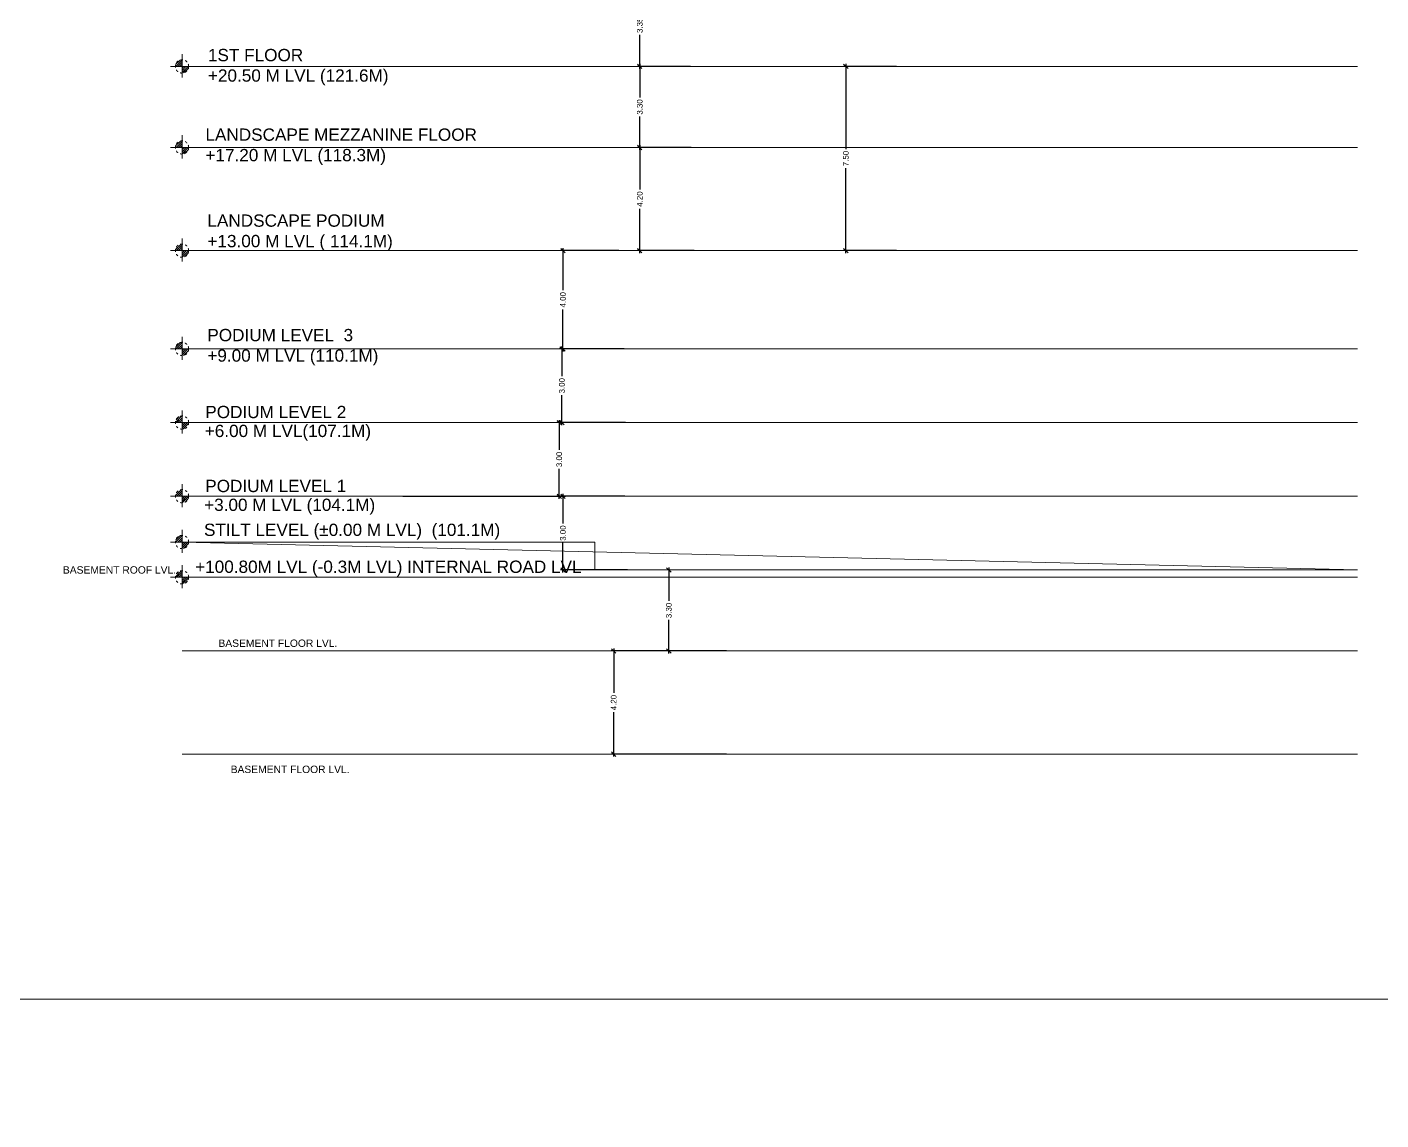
# Model space of a CAD drawing. Header units: metres. Extents: x 256329 to 886268, y -249371 to 355.
# Drawn here: x 283959 to 284014.1, y -1153.4 to -1108.9 of the extents above; entities that cross this region are included whole.
import ezdxf

# ---------------------------------------------------------------- set-up
doc = ezdxf.new("R2010")
doc.units = ezdxf.units.M
doc.header["$MEASUREMENT"] = 0
doc.header["$PDMODE"] = 35
for name, pattern in [('ACAD_ISO10W100', [18, 12, -3, 0, -3]), ('CONTINULUS', [0]), ('HIDDEN', [0.375, 0.25, -0.125])]:
    doc.linetypes.add(name, pattern=pattern)
doc.layers.get('0').update_dxf_attribs({"lineweight": 18})
doc.layers.get('Defpoints').update_dxf_attribs({"lineweight": 20})
for name, color, linetype, lineweight in [('A-ANNO-DIM', 111, 'Continuous', 0), ('A-ANNO-LEVELS', 111, 'ACAD_ISO10W100', 0), ('A-CUTOUT', 144, 'HIDDEN', 0), ('BLK_2_FLR_2_STILT_FLOOR', 7, 'Continuous', 0), ('BOXING DECK LINE', 6, 'Continuous', 0), ('TEXT', 7, 'Continuous', 18)]:
    doc.layers.add(name, color=color, linetype=linetype, lineweight=lineweight)
doc.layers.add('A_TEXT', color=4, linetype='Continuous', lineweight=0, transparency=0.3)
doc.layers.add('BLK_2_FLR_-1_BLDG_FOOTPRINT', color=7, linetype='Continuous', plot=False)
for name, color, linetype in [('BLK_2_FLR_-2_BLDG_FOOTPRINT', 7, 'Continuous'), ('BLK_2_FLR_0_STILT_FLOOR', 7, 'Continuous'), ('BLK_2_FLR_1_STILT_FLOOR', 7, 'Continuous'), ('BLK_2_FLR_3_STILT_FLOOR', 7, 'Continuous')]:
    doc.layers.add(name, color=color, linetype=linetype)
doc.styles.get("Standard").update_dxf_attribs({"font": 'arial.ttf'})
doc.dimstyles.new('METRIC DIM', dxfattribs={"dimtxt": 0.23, "dimasz": 0.18, "dimexe": 0.1, "dimexo": 0.1, "dimgap": 0.09, "dimtad": 0, "dimzin": 0, "dimdsep": 46, "dimtxsty": 'Standard', "dimblk": 'OBLIQUE', "dimcen": 0, "dimdle": 0.1, "dimclrd": 147, "dimclre": 147, "dimclrt": 7, "dimadec": 0, "dimazin": 0, "dimtfac": 1, "dimtofl": 0, "dimtmove": 0, "dimatfit": 2, "dimfxl": 0.125, "dimtolj": 1, "dimtzin": 0, "dimarcsym": 0})

# ---------------------------------------------------------------- blocks, each defined once
blk = doc.blocks.new('_Oblique')
at = {"color": 0, "linetype": 'ByBlock', "lineweight": -2}
blk.add_line((-0.5, -0.5), (0.5, 0.5), dxfattribs=at)
blk = doc.blocks.new('*D1033')
at = {"layer": 'A-ANNO-DIM', "color": 147, "lineweight": -2, "transparency": 16777216}
for p, q in [((283985.754827, -1107.174834), (283983.8441, -1107.174834)), ((283983.9441, -1107.074834), (283983.9441, -1108.460332)), ((283983.9441, -1110.624834), (283983.9441, -1109.239336)), ((283986.011328, -1110.524834), (283983.8441, -1110.524834))]:
    blk.add_line(p, q, dxfattribs=at)
at = {"layer": 'Defpoints', "color": 0, "transparency": 16777216}
for p in [(283985.854827, -1107.174834, -0.164563), (283983.9441, -1110.524834), (283986.111328, -1110.524834, -0.164563)]:
    blk.add_point(p, dxfattribs=at)
at = {"layer": 'A-ANNO-DIM', "color": 147, "lineweight": -2, "transparency": 16777216, "xscale": 0.18, "yscale": 0.18, "zscale": 0.18}
for p, rotation in [((283983.9441, -1107.174834), 90), ((283983.9441, -1110.524834), 270)]:
    blk.add_blockref('_Oblique', p, dxfattribs=dict(at, rotation=rotation))
at = {"layer": 'A-ANNO-DIM', "color": 7, "transparency": 16777216, "insert": (283983.9441, -1108.849834), "char_height": 0.23, "attachment_point": 5, "rotation": 90}
blk.add_mtext('\\A1;3.35', dxfattribs=at)
blk = doc.blocks.new('*D1034')
at = {"layer": 'A-ANNO-DIM', "color": 147, "lineweight": -2, "transparency": 16777216}
for p, q in [((283986.011328, -1110.524834), (283983.8441, -1110.524834)), ((283983.9441, -1110.424834), (283983.9441, -1111.786587)), ((283983.9441, -1113.924834), (283983.9441, -1112.563081)), ((283986.040409, -1113.824834), (283983.8441, -1113.824834))]:
    blk.add_line(p, q, dxfattribs=at)
at = {"layer": 'Defpoints', "color": 0, "transparency": 16777216}
for p in [(283986.111328, -1110.524834, -0.164563), (283983.9441, -1113.824834), (283986.140409, -1113.824834, -1.44117)]:
    blk.add_point(p, dxfattribs=at)
at = {"layer": 'A-ANNO-DIM', "color": 147, "lineweight": -2, "transparency": 16777216, "xscale": 0.18, "yscale": 0.18, "zscale": 0.18}
for p, rotation in [((283983.9441, -1110.524834), 90), ((283983.9441, -1113.824834), 270)]:
    blk.add_blockref('_Oblique', p, dxfattribs=dict(at, rotation=rotation))
at = {"layer": 'A-ANNO-DIM', "color": 7, "transparency": 16777216, "insert": (283983.9441, -1112.174834), "char_height": 0.23, "attachment_point": 5, "rotation": 90}
blk.add_mtext('\\A1;3.30', dxfattribs=at)
blk = doc.blocks.new('*D1035')
at = {"layer": 'A-ANNO-DIM', "color": 147, "lineweight": -2, "transparency": 16777216}
for p, q in [((283986.040409, -1113.824834), (283983.8441, -1113.824834)), ((283983.9441, -1113.724834), (283983.9441, -1115.53188)), ((283983.9441, -1118.124834), (283983.9441, -1116.317788)), ((283986.1574, -1118.024834), (283983.8441, -1118.024834))]:
    blk.add_line(p, q, dxfattribs=at)
at = {"layer": 'Defpoints', "color": 0, "transparency": 16777216}
for p in [(283986.140409, -1113.824834, -1.44117), (283983.9441, -1118.024834), (283986.2574, -1118.024834, -1.449935)]:
    blk.add_point(p, dxfattribs=at)
at = {"layer": 'A-ANNO-DIM', "color": 147, "lineweight": -2, "transparency": 16777216, "xscale": 0.18, "yscale": 0.18, "zscale": 0.18}
for p, rotation in [((283983.9441, -1113.824834), 90), ((283983.9441, -1118.024834), 270)]:
    blk.add_blockref('_Oblique', p, dxfattribs=dict(at, rotation=rotation))
at = {"layer": 'A-ANNO-DIM', "color": 7, "transparency": 16777216, "insert": (283983.9441, -1115.924834), "char_height": 0.23, "attachment_point": 5, "rotation": 90}
blk.add_mtext('\\A1;4.20', dxfattribs=at)
blk = doc.blocks.new('*D1036')
at = {"layer": 'BLK_2_FLR_3_STILT_FLOOR', "color": 147, "lineweight": -2, "ltscale": 0.05, "transparency": 16777216}
for p, q in [((283980.813434, -1117.924834), (283980.813434, -1119.632117)), ((283983.096939, -1118.024834), (283980.713434, -1118.024834)), ((283980.813434, -1122.125306), (283980.813434, -1120.418024)), ((283983.203627, -1122.025306), (283980.713434, -1122.025306))]:
    blk.add_line(p, q, dxfattribs=at)
at = {"layer": 'Defpoints', "color": 0, "linetype": 'CONTINULUS', "ltscale": 0.05, "transparency": 16777216}
for p in [(283983.196939, -1118.024834, -1.457242), (283980.813434, -1122.025306), (283983.303627, -1122.025306, -1.450324)]:
    blk.add_point(p, dxfattribs=at)
at = {"layer": 'BLK_2_FLR_3_STILT_FLOOR', "color": 147, "linetype": 'CONTINULUS', "lineweight": -2, "ltscale": 0.05, "transparency": 16777216, "xscale": 0.18, "yscale": 0.18, "zscale": 0.18}
for p, rotation in [((283980.813434, -1118.024834), 90), ((283980.813434, -1122.025306), 270)]:
    blk.add_blockref('_Oblique', p, dxfattribs=dict(at, rotation=rotation))
at = {"layer": 'BLK_2_FLR_3_STILT_FLOOR', "color": 7, "linetype": 'CONTINULUS', "ltscale": 0.05, "transparency": 16777216, "insert": (283980.813434, -1120.02507), "char_height": 0.23, "attachment_point": 5, "rotation": 90}
blk.add_mtext('\\A1;4.00', dxfattribs=at)
blk = doc.blocks.new('*D1037')
at = {"layer": 'BLK_2_FLR_2_STILT_FLOOR', "color": 147, "lineweight": -2, "ltscale": 0.05, "transparency": 16777216}
for p, q in [((283983.312017, -1122.025306), (283980.671124, -1122.025306)), ((283980.771124, -1121.925306), (283980.771124, -1123.137059)), ((283980.771124, -1125.125306), (283980.771124, -1123.913553)), ((283983.360511, -1125.025306), (283980.671124, -1125.025306))]:
    blk.add_line(p, q, dxfattribs=at)
at = {"layer": 'Defpoints', "color": 0, "linetype": 'CONTINULUS', "ltscale": 0.05, "transparency": 16777216}
for p in [(283983.412017, -1122.025306, -1.450324), (283980.771124, -1125.025306), (283983.460511, -1125.025306, -1.450295)]:
    blk.add_point(p, dxfattribs=at)
at = {"layer": 'BLK_2_FLR_2_STILT_FLOOR', "color": 147, "linetype": 'CONTINULUS', "lineweight": -2, "ltscale": 0.05, "transparency": 16777216, "xscale": 0.18, "yscale": 0.18, "zscale": 0.18}
for p, rotation in [((283980.771124, -1122.025306), 90), ((283980.771124, -1125.025306), 270)]:
    blk.add_blockref('_Oblique', p, dxfattribs=dict(at, rotation=rotation))
at = {"layer": 'BLK_2_FLR_2_STILT_FLOOR', "color": 7, "linetype": 'CONTINULUS', "ltscale": 0.05, "transparency": 16777216, "insert": (283980.771124, -1123.525306), "char_height": 0.23, "attachment_point": 5, "rotation": 90}
blk.add_mtext('\\A1;3.00', dxfattribs=at)
blk = doc.blocks.new('*D1038')
at = {"layer": 'BLK_2_FLR_1_STILT_FLOOR', "color": 147, "lineweight": -2, "ltscale": 0.05, "transparency": 16777216}
for p, q in [((283983.320295, -1125.025306), (283980.562411, -1125.025306)), ((283980.662411, -1124.925306), (283980.662411, -1126.137059)), ((283980.662411, -1128.125306), (283980.662411, -1126.913553)), ((283983.339986, -1128.025306), (283980.562411, -1128.025306))]:
    blk.add_line(p, q, dxfattribs=at)
at = {"layer": 'Defpoints', "color": 0, "linetype": 'CONTINULUS', "ltscale": 0.05, "transparency": 16777216}
for p in [(283983.420295, -1125.025306, -1.450295), (283980.662411, -1128.025306), (283983.439986, -1128.025306, -1.450284)]:
    blk.add_point(p, dxfattribs=at)
at = {"layer": 'BLK_2_FLR_1_STILT_FLOOR', "color": 147, "linetype": 'CONTINULUS', "lineweight": -2, "ltscale": 0.05, "transparency": 16777216, "xscale": 0.18, "yscale": 0.18, "zscale": 0.18}
for p, rotation in [((283980.662411, -1125.025306), 90), ((283980.662411, -1128.025306), 270)]:
    blk.add_blockref('_Oblique', p, dxfattribs=dict(at, rotation=rotation))
at = {"layer": 'BLK_2_FLR_1_STILT_FLOOR', "color": 7, "linetype": 'CONTINULUS', "ltscale": 0.05, "transparency": 16777216, "insert": (283980.662411, -1126.525306), "char_height": 0.23, "attachment_point": 5, "rotation": 90}
blk.add_mtext('\\A1;3.00', dxfattribs=at)
blk = doc.blocks.new('*D1044')
at = {"layer": 'BLK_2_FLR_0_STILT_FLOOR', "color": 147, "lineweight": -2, "ltscale": 0.05, "transparency": 16777216}
for p, q in [((283974.288929, -1128.025306), (283980.914574, -1128.025306)), ((283980.814574, -1127.925306), (283980.814574, -1129.137059)), ((283980.814574, -1131.125306), (283980.814574, -1129.913553)), ((283983.449761, -1131.025306), (283980.714574, -1131.025306))]:
    blk.add_line(p, q, dxfattribs=at)
at = {"layer": 'Defpoints', "color": 0, "linetype": 'CONTINULUS', "ltscale": 0.05, "transparency": 16777216}
for p in [(283974.188929, -1128.025306, -1.450284), (283980.814574, -1131.025306), (283983.549761, -1131.025306, -0.458368)]:
    blk.add_point(p, dxfattribs=at)
at = {"layer": 'BLK_2_FLR_0_STILT_FLOOR', "color": 147, "linetype": 'CONTINULUS', "lineweight": -2, "ltscale": 0.05, "transparency": 16777216, "xscale": 0.18, "yscale": 0.18, "zscale": 0.18}
for p, rotation in [((283980.814574, -1128.025306), 90), ((283980.814574, -1131.025306), 270)]:
    blk.add_blockref('_Oblique', p, dxfattribs=dict(at, rotation=rotation))
at = {"layer": 'BLK_2_FLR_0_STILT_FLOOR', "color": 7, "linetype": 'CONTINULUS', "ltscale": 0.05, "transparency": 16777216, "insert": (283980.814574, -1129.525306), "char_height": 0.23, "attachment_point": 5, "rotation": 90}
blk.add_mtext('\\A1;3.00', dxfattribs=at)
blk = doc.blocks.new('*D1039')
at = {"layer": 'A-ANNO-DIM', "color": 147, "lineweight": -2, "transparency": 16777216}
for p, q in [((283994.403152, -1110.52484), (283992.236714, -1110.52484)), ((283992.336714, -1110.42484), (283992.336714, -1113.887456)), ((283992.336714, -1118.12484), (283992.336714, -1114.662224)), ((283994.403035, -1118.02484), (283992.236714, -1118.02484))]:
    blk.add_line(p, q, dxfattribs=at)
at = {"layer": 'Defpoints', "color": 0, "transparency": 16777216}
for p in [(283992.336714, -1110.52484), (283994.503152, -1110.52484, 0.653395), (283994.503035, -1118.02484, -0.17729)]:
    blk.add_point(p, dxfattribs=at)
at = {"layer": 'A-ANNO-DIM', "color": 147, "lineweight": -2, "transparency": 16777216, "xscale": 0.18, "yscale": 0.18, "zscale": 0.18}
for p, rotation in [((283992.336714, -1110.52484), 90), ((283992.336714, -1118.02484), 270)]:
    blk.add_blockref('_Oblique', p, dxfattribs=dict(at, rotation=rotation))
at = {"layer": 'A-ANNO-DIM', "color": 7, "transparency": 16777216, "insert": (283992.336714, -1114.27484), "char_height": 0.23, "attachment_point": 5, "rotation": 90}
blk.add_mtext('\\A1;7.50', dxfattribs=at)
blk = doc.blocks.new('L')
at = {"layer": 'A-ANNO-LEVELS'}
h = blk.add_hatch(dxfattribs=at)
h.set_pattern_fill('ANSI31,_O', color=256, scale=233.96568)
h.set_pattern_definition([(45, (1951026.354, 527672.355), (-20.67984, 20.67984), [])])
h.paths.add_polyline_path([(1996227, 487702), (1996362, 487702, -0.414722), (1996227, 487567)])
h.paths.add_polyline_path([(1996227, 487837), (1996227, 487702), (1996092, 487702, -0.413705)])
at = {"layer": 'A-ANNO-LEVELS', "ltscale": 100}
blk.add_line((1997041, 487702), (1995992, 487702), dxfattribs=at)
at = {"layer": 'A-ANNO-LEVELS'}
blk.add_circle((1996227, 487702), 135, dxfattribs=at)
blk = doc.blocks.new('WAEQWE')
at = {"layer": 'A-ANNO-LEVELS', "ltscale": 100}
blk.add_line((1996227.194284, 487950.347715), (1996227.194284, 487479.142058), dxfattribs=at)
at = {"layer": 'BOXING DECK LINE'}
blk.add_blockref('L', (0, 0), dxfattribs=at)
blk = doc.blocks.new('*D990')
at = {"layer": 'BLK_2_FLR_-2_BLDG_FOOTPRINT', "color": 147, "lineweight": -2, "transparency": 16777216}
for p, q in [((283987.47068, -1134.325306), (283982.780903, -1134.325306)), ((283982.880903, -1134.225306), (283982.880903, -1136.032353)), ((283982.880903, -1138.625306), (283982.880903, -1136.81826)), ((283987.47068, -1138.525306), (283982.780903, -1138.525306))]:
    blk.add_line(p, q, dxfattribs=at)
at = {"layer": 'Defpoints', "color": 0, "transparency": 16777216}
for p in [(283987.57068, -1134.325306, -0.3094), (283982.880903, -1138.525306), (283987.57068, -1138.525306, -0.3094)]:
    blk.add_point(p, dxfattribs=at)
at = {"layer": 'BLK_2_FLR_-2_BLDG_FOOTPRINT', "color": 147, "lineweight": -2, "transparency": 16777216, "xscale": 0.18, "yscale": 0.18, "zscale": 0.18}
for p, rotation in [((283982.880903, -1134.325306), 90), ((283982.880903, -1138.525306), 270)]:
    blk.add_blockref('_Oblique', p, dxfattribs=dict(at, rotation=rotation))
at = {"layer": 'BLK_2_FLR_-2_BLDG_FOOTPRINT', "color": 7, "transparency": 16777216, "insert": (283982.880903, -1136.425306), "char_height": 0.23, "attachment_point": 5, "rotation": 90}
blk.add_mtext('\\A1;4.20', dxfattribs=at)
blk = doc.blocks.new('*D991')
at = {"layer": 'BLK_2_FLR_-1_BLDG_FOOTPRINT', "color": 147, "lineweight": -2, "transparency": 16777216}
for p, q in [((283985.126282, -1130.925306), (283985.126282, -1132.287059)), ((283985.225792, -1131.025306), (283985.226282, -1131.025306)), ((283985.126282, -1134.425306), (283985.126282, -1133.063553)), ((283985.225792, -1134.325306), (283985.226282, -1134.325306))]:
    blk.add_line(p, q, dxfattribs=at)
at = {"layer": 'Defpoints', "color": 0, "transparency": 16777216}
for p in [(283985.125792, -1131.025306, -0.308491), (283985.126282, -1131.025306), (283985.125792, -1134.325306)]:
    blk.add_point(p, dxfattribs=at)
at = {"layer": 'BLK_2_FLR_-1_BLDG_FOOTPRINT', "color": 147, "lineweight": -2, "transparency": 16777216, "xscale": 0.18, "yscale": 0.18, "zscale": 0.18}
for p, rotation in [((283985.126282, -1131.025306), 90), ((283985.126282, -1134.325306), 270)]:
    blk.add_blockref('_Oblique', p, dxfattribs=dict(at, rotation=rotation))
at = {"layer": 'BLK_2_FLR_-1_BLDG_FOOTPRINT', "color": 7, "transparency": 16777216, "insert": (283985.126282, -1132.675306), "char_height": 0.23, "attachment_point": 5, "rotation": 90}
blk.add_mtext('\\A1;3.30', dxfattribs=at)

msp = doc.modelspace()

# ---------------------------------------------------------------- linework, layer by layer
at = {"color": 6, "ltscale": 0.05, "elevation": 1.151947}
msp.add_lwpolyline([(283944.384092, -964.835823), (284023.904496, -964.835823), (284023.904496, -1148.496347), (283944.384092, -1148.496347)], close=True, dxfattribs=at)
at = {"layer": 'A-CUTOUT', "ltscale": 7000, "extrusion": (0, -1, 0)}
for points, elevation in [([(284013.183128, 0.553019), (283965.296266, 0.524442)], 1110.524834), ([(284013.183128, -0.123209), (283965.296266, -0.151786)], 1113.824834), ([(284013.183128, -0.132043), (283965.296266, -0.16062)], 1118.024834), ([(284013.183128, -0.12519), (283965.296266, -0.153767)], 1122.025306), ([(284013.183128, -0.12519), (283965.296266, -0.153767)], 1125.025306), ([(284013.183128, -0.12519), (283965.296266, -0.153767)], 1128.025306), ([(284013.183128, -0.043511), (283965.296266, -0.069569)], 1131.325312), ([(284013.183128, 0.856485), (283965.296266, 0.830427)], 1134.325306), ([(284013.183128, 0.856485), (283965.296266, 0.830427)], 1138.525306)]:
    msp.add_lwpolyline(points, close=True, dxfattribs=dict(at, elevation=elevation))
at = {"layer": 'A-CUTOUT', "ltscale": 7000, "elevation": 0.843456}
msp.add_lwpolyline([(284013.183128, -1131.025306), (283982.112155, -1131.025306), (283982.112155, -1129.888034), (283965.296266, -1129.888034)], close=True, dxfattribs=at)

# ---------------------------------------------------------------- block references
at = {"layer": 'BOXING DECK LINE', "xscale": 0.002, "yscale": 0.002, "zscale": 0.002}
for p in [(279972.841474, -2085.928896, 0.524442), (279972.841877, -2089.228896, -0.151786), (279972.841878, -2093.428896, -0.16062), (279972.841878, -2097.429369, -0.153767), (279972.841878, -2100.429369, -0.153767), (279972.841878, -2103.429369, -0.153767), (279972.841877, -2105.292096, -0.071155), (279972.841877, -2106.729374, -0.069569)]:
    msp.add_blockref('WAEQWE', p, dxfattribs=at)

# ---------------------------------------------------------------- texts
at = {"layer": 'A_TEXT', "char_height": 0.5, "attachment_point": 1}
for s, width, gutter_width, heights, insert in [('1ST FLOOR \\P+20.50 M LVL (121.6M)', 27.194268, 1, [2.718508], (283966.351489, -1109.811735, 0.587967)), ('LANDSCAPE MEZZANINE FLOOR\\P+17.20 M LVL (118.3M)', 13.103235, 6.476438, [2.718508], (283966.249818, -1113.050982, -0.094884)), ('LANDSCAPE PODIUM\\P+13.00 M LVL ( 114.1M)', 27.194268, 1, [2.718508], (283966.330986, -1116.551269, -0.094884)), ('PODIUM LEVEL  3\\P+9.00 M LVL (110.1M)', 27.194268, 1, [2.718508], (283966.327495, -1121.212585, -0.08803)), ('PODIUM LEVEL 2', 27.194268, 1, [2.718508], (283966.244497, -1124.344117, -0.089243)), ('PODIUM LEVEL 1', 27.194268, 1, [2.718508], (283966.242686, -1127.355942, -0.089243)), ('STILT LEVEL (%%P0.00 M LVL)  (101.1M)', 27.194268, 1, [2.718508], (283966.19131, -1129.141938, -0.08803)), ('+100.80M LVL (-0.3M LVL) INTERNAL ROAD LVL', 17.508158, 1, [5.805821], (283965.831187, -1130.644903, -0.08803))]:
    msp.add_mtext_dynamic_manual_height_columns(s, width=width, gutter_width=gutter_width, heights=heights, dxfattribs=dict(at, insert=insert))
for s, insert, width in [('+6.00 M LVL(107.1M)', (283966.222153, -1125.114324, -0.089243), 7.216141), ('+3.00 M LVL (104.1M)', (283966.197149, -1128.123235, -0.089243), 7.292218)]:
    msp.add_mtext(s, dxfattribs=dict(at, insert=insert, width=width))
at = {"layer": 'TEXT', "color": 6, "char_height": 0.3, "width": 5.663675, "attachment_point": 7}
for s, insert in [('\\pxqc;{\\C256;BASEMENT ROOF LVL.}', (283959.917434, -1131.179297, 1.151947)), ('\\pxqc;{\\C256;BASEMENT FLOOR LVL.}', (283966.370093, -1134.162945, 1.151947)), ('\\pxqc;{\\C256;BASEMENT FLOOR LVL.}', (283966.867873, -1139.298183, 1.151947))]:
    msp.add_mtext(s, dxfattribs=dict(at, insert=insert))

# ---------------------------------------------------------------- dimensions: what is measured, and where the dimension line sits
at = {"layer": 'A-ANNO-DIM'}
for base, p1, p2, picture, middle in [((283983.9441, -1110.524834, 1.301824), (283985.854827, -1107.174834, 1.137261), (283986.111328, -1110.524834, 1.137261), '*D1033', (283983.9441, -1108.849834, 1.301824)), ((283983.9441, -1113.824834, 1.301824), (283986.111328, -1110.524834, 1.137261), (283986.140409, -1113.824834, -0.139347), '*D1034', (283983.9441, -1112.174834, 1.301824)), ((283992.336714, -1110.52484, -0.054561), (283994.503034, -1118.02484, -0.231851), (283994.503152, -1110.52484, 0.598835), '*D1039', (283992.336714, -1114.27484, -0.054561)), ((283983.9441, -1118.024834, 1.301824), (283986.140409, -1113.824834, -0.139347), (283986.2574, -1118.024834, -0.148112), '*D1035', (283983.9441, -1115.924834, 1.301824))]:
    dim = msp.add_linear_dim(base=base, p1=p1, p2=p2, angle=90, dimstyle='METRIC DIM', override={"dimfxl": 0.18}, dxfattribs=at)
    dim.commit()
    dim.dimension.update_dxf_attribs({"geometry": picture, "text_midpoint": middle})
at = {"layer": 'BLK_2_FLR_-1_BLDG_FOOTPRINT', "color": 1}
dim = msp.add_linear_dim(base=(283985.126282, -1131.025306, 1.151947), p1=(283985.125792, -1134.325306, 1.151947), p2=(283985.125792, -1131.025306, 0.843456), angle=90, dimstyle='METRIC DIM', override={"dimfxl": 0.18}, dxfattribs=at)
dim.commit()
dim.dimension.update_dxf_attribs({"geometry": '*D991', "text_midpoint": (283985.126282, -1132.675306, 1.151947)})
at = {"layer": 'BLK_2_FLR_-2_BLDG_FOOTPRINT', "color": 1}
dim = msp.add_linear_dim(base=(283982.880903, -1138.525306, 1.151947), p1=(283987.57068, -1134.325306, 0.842548), p2=(283987.57068, -1138.525306, 0.842548), angle=90, dimstyle='METRIC DIM', override={"dimfxl": 0.18}, dxfattribs=at)
dim.commit()
dim.dimension.update_dxf_attribs({"geometry": '*D990', "text_midpoint": (283982.880903, -1136.425306, 1.151947)})
at = {"layer": 'BLK_2_FLR_0_STILT_FLOOR', "color": 14, "linetype": 'CONTINULUS', "ltscale": 0.05}
dim = msp.add_linear_dim(base=(283980.814574, -1131.025306, 1.301824), p1=(283974.188929, -1128.025306, -0.14846), p2=(283983.549761, -1131.025306, 0.843456), angle=90, dimstyle='METRIC DIM', override={"dimfxl": 0.18}, dxfattribs=at)
dim.commit()
dim.dimension.update_dxf_attribs({"geometry": '*D1044', "text_midpoint": (283980.814574, -1129.525306, 1.301824)})
at = {"layer": 'BLK_2_FLR_1_STILT_FLOOR', "color": 14, "linetype": 'CONTINULUS', "ltscale": 0.05}
dim = msp.add_linear_dim(base=(283980.662411, -1128.025306, 1.301824), p1=(283983.420295, -1125.025306, -0.148472), p2=(283983.439986, -1128.025306, -0.14846), angle=90, dimstyle='METRIC DIM', override={"dimfxl": 0.18}, dxfattribs=at)
dim.commit()
dim.dimension.update_dxf_attribs({"geometry": '*D1038', "text_midpoint": (283980.662411, -1126.525306, 1.301824)})
at = {"layer": 'BLK_2_FLR_2_STILT_FLOOR', "color": 14, "linetype": 'CONTINULUS', "ltscale": 0.05}
dim = msp.add_linear_dim(base=(283980.771124, -1125.025306, 1.301824), p1=(283983.412017, -1122.025306, -0.148501), p2=(283983.460511, -1125.025306, -0.148472), angle=90, dimstyle='METRIC DIM', override={"dimfxl": 0.18}, dxfattribs=at)
dim.commit()
dim.dimension.update_dxf_attribs({"geometry": '*D1037', "text_midpoint": (283980.771124, -1123.525306, 1.301824)})
at = {"layer": 'BLK_2_FLR_3_STILT_FLOOR', "color": 14, "linetype": 'CONTINULUS', "ltscale": 0.05}
dim = msp.add_linear_dim(base=(283980.813434, -1122.025306, 1.301824), p1=(283983.196939, -1118.024834, -0.155418), p2=(283983.303627, -1122.025306, -0.148501), angle=90, dimstyle='METRIC DIM', override={"dimfxl": 0.18}, dxfattribs=at)
dim.commit()
dim.dimension.update_dxf_attribs({"geometry": '*D1036', "text_midpoint": (283980.813434, -1120.02507, 1.301824)})

doc.saveas('drawing.dxf')
